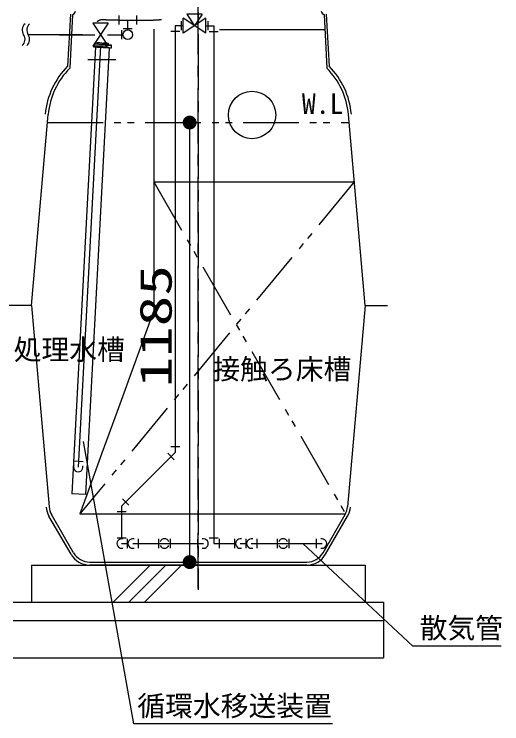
# Model space of a CAD drawing. Units: millimetres, scale not verified. Extents: x -9804 to 7514, y -6320 to 5758.
# Drawn here: x -978 to 338, y -3327 to -1414 of the extents above; entities that cross this region are included whole.
import ezdxf
from ezdxf.enums import TextEntityAlignment as Align

# ---------------------------------------------------------------- set-up
doc = ezdxf.new("R2010")
doc.units = ezdxf.units.MM
doc.header["$LTSCALE"] = 30
doc.linetypes.add('CHAIN1', pattern=[8, 5, -1, 1, -1])
doc.linetypes.add('DOUBLE_CHAIN1', pattern=[8.8, 5, -1, 0.6, -0.6, 0.6, -1])
for name, color, linetype, lineweight in [('0-0_KUTAI', 4, 'Continuous', 25), ('0-1_KIKI', 3, 'Continuous', 25), ('0-2_SEISAKU', 2, 'Continuous', 25), ('0-5_MOJI', 7, 'Continuous', 25), ('0-9_A-PIPE2', 3, 'Continuous', 25), ('0-F_0E', 3, 'Continuous', 25), ('1-2_12', 3, 'Continuous', 25), ('1-3_13', 3, 'Continuous', 25), ('1-5_15', 3, 'Continuous', 25), ('1-6_16', 3, 'DOUBLE_CHAIN1', 25), ('1-9_19', 3, 'Continuous', 25)]:
    doc.layers.add(name, color=color, linetype=linetype, lineweight=lineweight)
doc.styles.add('MS Gothic', font='')
doc.styles.add('ＭＳ ゴシック', font='')
doc.styles.get('MS Gothic').set_extended_font_data('MS Gothic')
doc.styles.get('ＭＳ ゴシック').set_extended_font_data('MS Gothic')

msp = doc.modelspace()

# ---------------------------------------------------------------- linework, layer by layer
at = {"layer": '0-0_KUTAI'}
for points in [[(-118.99, -3327.34), (-654.48, -3327.34), (-790.5, -2566.41)], [(336, -3117.64), (98.1, -3117.64), (-198.88, -2841.23)]]:
    msp.add_lwpolyline(points, dxfattribs=at)
at = {"layer": '0-0_KUTAI', "color": 3}
for centre, radius in [((-671.35, -1469.23), 12.8), ((-335.92, -1685.74), 64)]:
    msp.add_circle(centre, radius, dxfattribs=at)
at = {"layer": '0-1_KIKI', "linetype": 'CHAIN1'}
msp.add_line((-480.92, -988.21), (-480.92, -2966.28), dxfattribs=at)
at = {"layer": '0-1_KIKI'}
msp.add_line((-930.92, -2199.23), (-990.92, -2199.23), dxfattribs=at)
at = {"layer": '0-2_SEISAKU'}
for p, q in [((-930.92, -2899.23), (-30.92, -2899.23)), ((-930.92, -2899.23), (-930.92, -2999.23)), ((-710.87, -2999.23), (-610.87, -2899.23)), ((-668.44, -2999.23), (-568.44, -2899.23)), ((-626.02, -2999.23), (-526.02, -2899.23)), ((-30.92, -2899.23), (-30.92, -2999.23)), ((-980.88, -3049.23), (19.17, -3049.23)), ((-980.88, -3149.23), (19.17, -3149.23))]:
    msp.add_line(p, q, dxfattribs=at)
msp.add_lwpolyline([(-980.88, -2999.23), (19.17, -2999.23), (19.17, -3149.23)], dxfattribs=at)
at = {"layer": '0-5_MOJI', "color": 4}
for p, q in [((-624.29, -1706.23), (-504.29, -1706.23)), ((-504.29, -1706.23), (-504.29, -2891.23)), ((-624.29, -2891.23), (-504.29, -2891.23))]:
    msp.add_line(p, q, dxfattribs=at)
at = {"layer": '0-5_MOJI'}
for points in [[(-522.68, -1702.57), (-504.29, -1706.23), (-523.04, -1706.23)], [(-521.62, -1699.05), (-504.29, -1706.23), (-522.68, -1702.57)], [(-519.88, -1695.81), (-504.29, -1706.23), (-521.62, -1699.05)], [(-517.55, -1692.97), (-504.29, -1706.23), (-519.88, -1695.81)], [(-514.71, -1690.64), (-504.29, -1706.23), (-517.55, -1692.97)], [(-511.47, -1688.9), (-504.29, -1706.23), (-514.71, -1690.64)], [(-507.95, -1687.84), (-504.29, -1706.23), (-511.47, -1688.9)], [(-504.29, -1687.48), (-504.29, -1706.23), (-507.95, -1687.84)], [(-500.64, -1687.84), (-504.29, -1706.23), (-504.29, -1687.48)], [(-497.12, -1688.9), (-504.29, -1706.23), (-500.64, -1687.84)], [(-493.88, -1690.64), (-504.29, -1706.23), (-497.12, -1688.9)], [(-491.04, -1692.97), (-504.29, -1706.23), (-493.88, -1690.64)], [(-488.7, -1695.81), (-504.29, -1706.23), (-491.04, -1692.97)], [(-486.97, -1699.05), (-504.29, -1706.23), (-488.7, -1695.81)], [(-485.9, -1702.57), (-504.29, -1706.23), (-486.97, -1699.05)], [(-485.54, -1706.23), (-504.29, -1706.23), (-485.9, -1702.57)], [(-523.04, -1706.23), (-504.29, -1706.23), (-522.68, -1709.88)], [(-522.68, -1709.88), (-504.29, -1706.23), (-521.62, -1713.4)], [(-521.62, -1713.4), (-504.29, -1706.23), (-519.88, -1716.64)], [(-519.88, -1716.64), (-504.29, -1706.23), (-517.55, -1719.48)], [(-517.55, -1719.48), (-504.29, -1706.23), (-514.71, -1721.82)], [(-514.71, -1721.82), (-504.29, -1706.23), (-511.47, -1723.55)], [(-511.47, -1723.55), (-504.29, -1706.23), (-507.95, -1724.62)], [(-507.95, -1724.62), (-504.29, -1706.23), (-504.29, -1724.98)], [(-504.29, -1724.98), (-504.29, -1706.23), (-500.64, -1724.62)], [(-500.64, -1724.62), (-504.29, -1706.23), (-497.12, -1723.55)], [(-497.12, -1723.55), (-504.29, -1706.23), (-493.88, -1721.82)], [(-493.88, -1721.82), (-504.29, -1706.23), (-491.04, -1719.48)], [(-491.04, -1719.48), (-504.29, -1706.23), (-488.7, -1716.64)], [(-488.7, -1716.64), (-504.29, -1706.23), (-486.97, -1713.4)], [(-486.97, -1713.4), (-504.29, -1706.23), (-485.9, -1709.88)], [(-485.9, -1709.88), (-504.29, -1706.23), (-485.54, -1706.23)], [(-522.68, -2887.57), (-504.29, -2891.23), (-523.04, -2891.23)], [(-521.62, -2884.06), (-504.29, -2891.23), (-522.68, -2887.57)], [(-519.88, -2880.82), (-504.29, -2891.23), (-521.62, -2884.06)], [(-517.55, -2877.97), (-504.29, -2891.23), (-519.88, -2880.82)], [(-514.71, -2875.64), (-504.29, -2891.23), (-517.55, -2877.97)], [(-511.47, -2873.91), (-504.29, -2891.23), (-514.71, -2875.64)], [(-507.95, -2872.84), (-504.29, -2891.23), (-511.47, -2873.91)], [(-504.29, -2872.48), (-504.29, -2891.23), (-507.95, -2872.84)], [(-500.64, -2872.84), (-504.29, -2891.23), (-504.29, -2872.48)], [(-497.12, -2873.91), (-504.29, -2891.23), (-500.64, -2872.84)], [(-493.88, -2875.64), (-504.29, -2891.23), (-497.12, -2873.91)], [(-491.04, -2877.97), (-504.29, -2891.23), (-493.88, -2875.64)], [(-488.7, -2880.82), (-504.29, -2891.23), (-491.04, -2877.97)], [(-486.97, -2884.06), (-504.29, -2891.23), (-488.7, -2880.82)], [(-485.9, -2887.57), (-504.29, -2891.23), (-486.97, -2884.06)], [(-485.54, -2891.23), (-504.29, -2891.23), (-485.9, -2887.57)], [(-523.04, -2891.23), (-504.29, -2891.23), (-522.68, -2894.89)], [(-522.68, -2894.89), (-504.29, -2891.23), (-521.62, -2898.41)], [(-521.62, -2898.41), (-504.29, -2891.23), (-519.88, -2901.65)], [(-519.88, -2901.65), (-504.29, -2891.23), (-517.55, -2904.49)], [(-517.55, -2904.49), (-504.29, -2891.23), (-514.71, -2906.82)], [(-514.71, -2906.82), (-504.29, -2891.23), (-511.47, -2908.55)], [(-511.47, -2908.55), (-504.29, -2891.23), (-507.95, -2909.62)], [(-507.95, -2909.62), (-504.29, -2891.23), (-504.29, -2909.98)], [(-504.29, -2909.98), (-504.29, -2891.23), (-500.64, -2909.62)], [(-500.64, -2909.62), (-504.29, -2891.23), (-497.12, -2908.55)], [(-497.12, -2908.55), (-504.29, -2891.23), (-493.88, -2906.82)], [(-493.88, -2906.82), (-504.29, -2891.23), (-491.04, -2904.49)], [(-491.04, -2904.49), (-504.29, -2891.23), (-488.7, -2901.65)], [(-488.7, -2901.65), (-504.29, -2891.23), (-486.97, -2898.41)], [(-486.97, -2898.41), (-504.29, -2891.23), (-485.9, -2894.89)], [(-485.9, -2894.89), (-504.29, -2891.23), (-485.54, -2891.23)]]:
    msp.add_solid(points, dxfattribs=at)
at = {"layer": '0-9_A-PIPE2'}
msp.add_line((-600.92, -1454.51), (-600.92, -2213.28), dxfattribs=at)
msp.add_lwpolyline([(-600.94, -2213.31), (-699.98, -2485.43), (-740.93, -2597.93), (-781.82, -2710.29), (-800.36, -2761.23)], dxfattribs=at)
at = {"layer": '0-F_0E'}
for p, q in [((-470.46, -1413.99), (-490.95, -1444.93)), ((-695.68, -1429.73), (-727.64, -1429.73)), ((-695.68, -1417.46), (-695.68, -1441.99)), ((-695.68, -1429.73), (-647.3, -1429.73)), ((-671.35, -1456.43), (-671.35, -1429.73)), ((-647.3, -1417.46), (-647.3, -1441.99)), ((-647.3, -1429.73), (-603.61, -1429.73)), ((-527.43, -1432.66), (-527.43, -1457.19)), ((-460.29, -1465.41), (-522.16, -1424.45)), ((-522.16, -1465.41), (-522.16, -1424.45)), ((-455.02, -1432.66), (-455.02, -1457.19)), ((-724.16, -1438.29), (-765.12, -1438.29)), ((-765.12, -1438.29), (-724.16, -1500.16)), ((-724.16, -1438.29), (-765.12, -1500.16)), ((-659.08, -1453.43), (-683.61, -1453.43)), ((-522.16, -1444.93), (-543.22, -1444.93)), ((-460.29, -1444.93), (-439.22, -1444.93)), ((-439.22, -1444.93), (-439.22, -2841.23)), ((-855.29, -1469.23), (-760.01, -1469.23)), ((-725.64, -1469.23), (-684.15, -1469.23)), ((-687.14, -1481.49), (-687.14, -1456.96)), ((-530.96, -1460.72), (-555.49, -1460.72)), ((-451.49, -1460.72), (-426.96, -1460.72)), ((-744.64, -1500.16), (-804.86, -2634.93)), ((-724.16, -1500.16), (-765.12, -1500.16)), ((-555.49, -2579.74), (-530.96, -2579.74)), ((-545.72, -2615.37), (-563.06, -2598.03)), ((-816.29, -2618.51), (-791.79, -2619.8)), ((-685.43, -2720.39), (-668.08, -2737.74)), ((-675.66, -2756.03), (-700.19, -2756.03)), ((-700.19, -2825.44), (-675.66, -2825.44)), ((-672.13, -2853.5), (-672.13, -2828.97)), ((-642.13, -2853.5), (-642.13, -2828.97)), ((-587.72, -2853.5), (-587.72, -2828.97)), ((-556.13, -2853.5), (-556.13, -2828.97)), ((-482.72, -2828.97), (-482.72, -2853.5)), ((-451.49, -2825.44), (-426.96, -2825.44)), ((-423.43, -2853.5), (-423.43, -2828.97)), ((-382.13, -2853.5), (-382.13, -2828.97)), ((-352.13, -2853.5), (-352.13, -2828.97)), ((-322.13, -2853.5), (-322.13, -2828.97)), ((-267.72, -2853.5), (-267.72, -2828.97)), ((-236.13, -2853.5), (-236.13, -2828.97)), ((-162.72, -2828.97), (-162.72, -2853.5)), ((-687.92, -2841.23), (-670.72, -2841.23)), ((-657.92, -2841.23), (-466.92, -2841.23)), ((-439.22, -2841.23), (-380.72, -2841.23)), ((-367.92, -2841.23), (-350.72, -2841.23)), ((-337.92, -2841.23), (-146.92, -2841.23))]:
    msp.add_line(p, q, dxfattribs=at)
for points in [[(-470.74, -1413.99), (-511.7, -1413.99), (-491.22, -1444.93)], [(-753.63, -1434.23), (-753.67, -1434.27), (-753.71, -1434.31), (-753.76, -1434.34), (-753.8, -1434.38)], [(-750.83, -1432.06), (-750.97, -1432.16), (-751.12, -1432.26), (-751.26, -1432.36), (-751.4, -1432.46), (-751.54, -1432.56), (-751.68, -1432.67), (-751.82, -1432.78), (-751.96, -1432.88), (-752.1, -1432.99), (-752.24, -1433.1), (-752.38, -1433.21), (-752.43, -1433.25), (-752.47, -1433.28), (-752.52, -1433.32), (-752.56, -1433.35), (-752.61, -1433.39), (-752.65, -1433.43), (-752.69, -1433.46), (-752.74, -1433.5), (-752.78, -1433.53), (-752.83, -1433.57), (-752.87, -1433.61), (-752.92, -1433.64), (-752.96, -1433.68), (-753.01, -1433.72), (-753.05, -1433.75), (-753.09, -1433.79), (-753.14, -1433.83), (-753.18, -1433.86), (-753.23, -1433.9), (-753.27, -1433.94), (-753.32, -1433.97), (-753.36, -1434.01), (-753.4, -1434.05), (-753.45, -1434.08), (-753.49, -1434.12), (-753.54, -1434.16), (-753.58, -1434.19), (-753.63, -1434.23)], [(-742.41, -1429.49), (-742.71, -1429.51), (-743.01, -1429.54), (-743.31, -1429.56), (-743.6, -1429.59), (-743.9, -1429.63), (-744.19, -1429.67), (-744.48, -1429.71), (-744.78, -1429.75), (-745.07, -1429.8), (-745.35, -1429.85), (-745.64, -1429.91), (-745.93, -1429.97), (-746.21, -1430.04), (-746.49, -1430.11), (-746.77, -1430.18), (-747.05, -1430.26), (-747.33, -1430.35), (-747.6, -1430.44), (-747.76, -1430.49), (-747.92, -1430.55), (-748.09, -1430.61), (-748.25, -1430.67), (-748.41, -1430.74), (-748.56, -1430.81), (-748.72, -1430.87), (-748.88, -1430.95), (-749.03, -1431.02), (-749.19, -1431.09), (-749.34, -1431.17), (-749.5, -1431.25), (-749.65, -1431.33), (-749.8, -1431.42), (-749.95, -1431.5), (-750.1, -1431.59), (-750.24, -1431.68), (-750.39, -1431.77), (-750.54, -1431.87), (-750.68, -1431.96), (-750.83, -1432.06)], [(-732.55, -1429.53), (-732.77, -1429.53), (-732.99, -1429.52), (-733.22, -1429.51), (-733.44, -1429.5), (-733.66, -1429.5), (-733.89, -1429.49), (-734.11, -1429.48), (-734.34, -1429.48), (-734.56, -1429.47), (-734.79, -1429.46), (-735.01, -1429.46), (-735.24, -1429.45), (-735.46, -1429.45), (-735.69, -1429.44), (-735.91, -1429.44), (-736.14, -1429.43), (-736.37, -1429.43), (-736.6, -1429.42), (-736.82, -1429.42), (-737.05, -1429.41), (-737.28, -1429.41), (-737.51, -1429.41), (-737.74, -1429.4), (-737.97, -1429.4), (-738.2, -1429.4), (-738.5, -1429.4), (-738.8, -1429.4), (-739.1, -1429.39), (-739.4, -1429.39), (-739.7, -1429.4), (-740, -1429.4), (-740.31, -1429.4), (-740.61, -1429.41), (-740.91, -1429.42), (-741.21, -1429.43), (-741.51, -1429.44), (-741.81, -1429.45), (-742.11, -1429.47), (-742.41, -1429.49)], [(-727.64, -1429.73), (-727.75, -1429.72), (-727.85, -1429.72), (-727.96, -1429.71), (-728.06, -1429.71), (-728.17, -1429.71), (-728.27, -1429.7), (-728.38, -1429.7), (-728.48, -1429.69), (-728.58, -1429.69), (-728.69, -1429.68), (-728.79, -1429.68), (-728.9, -1429.68), (-729, -1429.67), (-729.11, -1429.67), (-729.21, -1429.66), (-729.32, -1429.66), (-729.42, -1429.65), (-729.52, -1429.65), (-729.63, -1429.65), (-729.73, -1429.64), (-729.84, -1429.64), (-729.94, -1429.63), (-730.05, -1429.63), (-730.15, -1429.62), (-730.26, -1429.62), (-730.36, -1429.62), (-730.47, -1429.61), (-730.57, -1429.61), (-730.68, -1429.6), (-730.78, -1429.6), (-730.89, -1429.6), (-730.99, -1429.59), (-731.21, -1429.58), (-731.43, -1429.57), (-731.66, -1429.57), (-731.88, -1429.56), (-732.1, -1429.55), (-732.32, -1429.54), (-732.55, -1429.53)], [(-603.61, -1429.73), (-602.89, -1429.69), (-602.18, -1429.66), (-601.49, -1429.63), (-600.81, -1429.59), (-600.15, -1429.56), (-599.51, -1429.53), (-598.88, -1429.5), (-598.26, -1429.46), (-597.66, -1429.43), (-597.08, -1429.4), (-596.5, -1429.37), (-595.95, -1429.34), (-595.4, -1429.31), (-594.87, -1429.28), (-594.36, -1429.26), (-593.85, -1429.23), (-593.36, -1429.2), (-592.88, -1429.17), (-592.42, -1429.14), (-591.96, -1429.12), (-591.52, -1429.09), (-591.09, -1429.06), (-590.67, -1429.04), (-590.27, -1429.01), (-589.87, -1428.99), (-589.49, -1428.96), (-589.11, -1428.94), (-588.75, -1428.91), (-588.39, -1428.89), (-588.05, -1428.86), (-587.71, -1428.84), (-587.39, -1428.82), (-587.23, -1428.81), (-587.08, -1428.8), (-586.92, -1428.78), (-586.77, -1428.77), (-586.63, -1428.76), (-586.48, -1428.75), (-586.34, -1428.74)], [(-586.34, -1428.74), (-586.2, -1428.73), (-586.06, -1428.72), (-585.92, -1428.71), (-585.78, -1428.7), (-585.65, -1428.69), (-585.52, -1428.68), (-585.39, -1428.67), (-585.26, -1428.66), (-585.13, -1428.65), (-585.01, -1428.64), (-584.89, -1428.63), (-584.76, -1428.62), (-584.64, -1428.61), (-584.53, -1428.6), (-584.41, -1428.59), (-584.3, -1428.58), (-584.18, -1428.57), (-584.07, -1428.56), (-583.96, -1428.55), (-583.85, -1428.54), (-583.75, -1428.53), (-583.64, -1428.52), (-583.54, -1428.51), (-583.43, -1428.5), (-583.33, -1428.49), (-583.21, -1428.48), (-583.1, -1428.47), (-582.98, -1428.46), (-582.87, -1428.45), (-582.76, -1428.44), (-582.65, -1428.43), (-582.54, -1428.42), (-582.43, -1428.41), (-582.33, -1428.4), (-582.22, -1428.39), (-582.12, -1428.38), (-582.02, -1428.37), (-581.92, -1428.36), (-581.82, -1428.35)], [(-581.82, -1428.35), (-581.72, -1428.34), (-581.63, -1428.33), (-581.53, -1428.32), (-581.44, -1428.31), (-581.35, -1428.3), (-581.26, -1428.29), (-581.16, -1428.28), (-581.08, -1428.27), (-580.99, -1428.26), (-580.9, -1428.26), (-580.81, -1428.25), (-580.73, -1428.24), (-580.64, -1428.23), (-580.56, -1428.22), (-580.47, -1428.21), (-580.39, -1428.2), (-580.3, -1428.19), (-580.22, -1428.19)], [(-460.29, -1465.41), (-460.29, -1424.45), (-522.16, -1465.41)], [(-543.22, -1444.93), (-543.22, -2595.53), (-687.92, -2740.23), (-687.92, -2828.43)]]:
    msp.add_lwpolyline(points, dxfattribs=at)
for centre, start, end in [((-804.86, -2634.93), 160.40184, 13.59816), ((-687.92, -2841.23), 73.40184, 286.59816), ((-657.92, -2841.23), 73.40184, 286.59816), ((-571.92, -2841.23), 22.9932, 157.0068), ((-466.92, -2841.23), 253.40184, 106.59816), ((-367.92, -2841.23), 73.40184, 286.59816), ((-337.92, -2841.23), 73.40184, 286.59816), ((-251.92, -2841.23), 22.9932, 157.0068), ((-146.92, -2841.23), 253.40184, 106.59816), ((-571.92, -2841.23), 202.9932, 337.0068), ((-251.92, -2841.23), 202.9932, 337.0068)]:
    msp.add_arc(centre, 12.8, start, end, dxfattribs=at)
at = {"layer": '1-2_12'}
for p, q in [((-754.88, -1491.48), (-755.06, -1494.92)), ((-741.24, -1491.64), (-736.5, -1491.9)), ((-758.45, -1502.25), (-822.3, -2707.1)), ((-763.13, -1494.49), (-763.53, -1501.98)), ((-763.53, -1501.98), (-762, -1502.06)), ((-761.61, -1494.57), (-763.13, -1494.49)), ((-761.61, -1494.57), (-762, -1502.06)), ((-733.6, -1503.57), (-730.12, -1503.75)), ((-729.45, -1503.79), (-729.06, -1496.3)), ((-723.13, -1497.16), (-722.92, -1493.17)), ((-722.46, -1541.15), (-720.51, -1504.26)), ((-715.51, -1504.52), (-715.16, -1497.86)), ((-784.35, -2709.12), (-722.35, -1539.03)), ((-784.35, -2709.12), (-822.3, -2707.1)), ((-784.35, -2709.12), (-822.3, -2707.1))]:
    msp.add_line(p, q, dxfattribs=at)
at = {"layer": '1-2_12', "linetype": 'CHAIN1'}
msp.add_line((-779.23, -1536.23), (-703.22, -1536.23), dxfattribs=at)
at = {"layer": '1-2_12'}
for points in [[(-762, -1502.06), (-760.87, -1502.12), (-759.44, -1502.2), (-757.74, -1502.29), (-755.8, -1502.39), (-753.67, -1502.5), (-751.39, -1502.62), (-749.01, -1502.75), (-746.57, -1502.88), (-744.13, -1503.01), (-741.74, -1503.13), (-739.44, -1503.26), (-737.29, -1503.37), (-735.33, -1503.47), (-733.6, -1503.57)], [(-729.06, -1496.3), (-729.09, -1496.29), (-729.43, -1496.28), (-730.13, -1496.24), (-731.19, -1496.18), (-732.57, -1496.11), (-734.25, -1496.02), (-736.18, -1495.92), (-738.33, -1495.8), (-740.66, -1495.68), (-743.1, -1495.55), (-745.6, -1495.42), (-748.11, -1495.29), (-750.58, -1495.16), (-752.95, -1495.03), (-755.16, -1494.91), (-757.18, -1494.81), (-758.95, -1494.71), (-760.44, -1494.63), (-761.61, -1494.57)], [(-730.12, -1503.75), (-729.61, -1503.78), (-729.45, -1503.79)], [(-729.45, -1503.79), (-727.02, -1503.91), (-724.62, -1504.04), (-722.44, -1504.16), (-720.51, -1504.26), (-718.86, -1504.35), (-717.52, -1504.42), (-716.52, -1504.47), (-715.85, -1504.51), (-715.54, -1504.52), (-715.51, -1504.52)]]:
    msp.add_lwpolyline(points, dxfattribs=at)
for centre, major_axis, start_param, end_param in [((-738.87, -1491.77), (-16.01, 0.29), 4.8608473, 6.2831853), ((-738.87, -1491.77), (-15.95, 1.4), 1.4223381, 4.5639307), ((-739.08, -1495.76), (-15.95, 1.4), 2.2492946, 3.1415927), ((-739.08, -1495.76), (-23.92, 2.1), 2.0025738, 3.9828397)]:
    msp.add_ellipse(centre, major_axis=major_axis, ratio=0.005165, start_param=start_param, end_param=end_param, dxfattribs=at)
at = {"layer": '1-3_13'}
msp.add_line((-855.29, -1469.23), (-939.88, -1469.23), dxfattribs=at)
for centre, start, end in [((-933.54, -1456.79), 131.81026, 213.55739), ((-921.13, -1456.79), 131.81026, 213.55739), ((-971.04, -1481.67), 311.81029, 33.55719), ((-958.63, -1481.67), 311.81029, 33.55719)]:
    msp.add_arc(centre, 22.5, start, end, dxfattribs=at)
at = {"layer": '1-5_15', "linetype": 'CHAIN1'}
for p, q in [((-480.92, -2962.29), (-480.92, -1307.37)), ((-793.51, -1469.23), (-855.15, -1469.23))]:
    msp.add_line(p, q, dxfattribs=at)
at = {"layer": '1-5_15'}
for p, q in [((-826.17, -1413.97), (-833.52, -1554.25)), ((-820.22, -1415.03), (-827.81, -1559.85)), ((-141.63, -1415.03), (-134.04, -1559.85)), ((-135.67, -1413.97), (-128.32, -1554.25)), ((-930.92, -2199.23), (-885.85, -1684.07)), ((-30.92, -2199.23), (-75.99, -1684.07)), ((-930.92, -2199.23), (-883.4, -2742.48)), ((-30.92, -2199.23), (-78.45, -2742.48)), ((-30.92, -2199.23), (29.08, -2199.23)), ((-824.29, -2870.23), (-883.82, -2767.12)), ((-817.36, -2866.23), (-876.89, -2763.12)), ((-144.49, -2866.23), (-84.96, -2763.12)), ((-137.56, -2870.23), (-78.03, -2767.12)), ((-774.06, -2891.23), (-187.79, -2891.23)), ((-187.79, -2899.23), (-774.06, -2899.23))]:
    msp.add_line(p, q, dxfattribs=at)
at = {"layer": '1-5_15', "color": 4, "linetype": 'DOUBLE_CHAIN1'}
msp.add_line((-887.79, -1706.23), (-74.05, -1706.23), dxfattribs=at)
at = {"layer": '1-5_15'}
for centre, radius, start, end in [((-823.15, -1404.42), 11, 285.43582, 355), ((-138.7, -1404.42), 11, 185, 254.56418), ((-686.61, -1701.5), 208, 134.93457, 175), ((-686.61, -1701.5), 200, 134.90852, 175), ((-275.23, -1701.5), 200, 5, 45.09148), ((-275.23, -1701.5), 208, 5, 45.06543), ((-833.59, -2738.12), 58, 185, 210), ((-833.59, -2738.12), 50, 185, 210), ((-128.26, -2738.12), 50, 330, 355), ((-128.26, -2738.12), 58, 330, 355), ((-774.06, -2841.23), 50, 210, 270), ((-187.79, -2841.23), 50, 270, 330), ((-774.06, -2841.23), 58, 210, 270), ((-187.79, -2841.23), 58, 270, 330)]:
    msp.add_arc(centre, radius, start, end, dxfattribs=at)
at = {"layer": '1-6_16'}
for p, q in [((-60.05, -1866.23), (-800.36, -2761.23)), ((-600.92, -1866.23), (-83.92, -2761.23))]:
    msp.add_line(p, q, dxfattribs=at)
at = {"layer": '1-6_16', "linetype": 'Continuous'}
for p, q in [((-600.92, -1866.23), (-60.05, -1866.23)), ((-800.36, -2761.23), (-83.92, -2761.23))]:
    msp.add_line(p, q, dxfattribs=at)
at = {"layer": '1-9_19'}
msp.add_line((-423.53, -1455.1), (-139.53, -1455.1), dxfattribs=at)

# ---------------------------------------------------------------- texts
at = {"layer": '0-1_KIKI', "color": 4, "style": 'MS Gothic'}
for s, p in [('W.L', (-201.51, -1699.19)), ('処理水槽', (-979.14, -2362.34)), ('接触ろ床槽', (-443.15, -2414.89)), ('散気管', (116.17, -3113.14)), ('循環水移送装置', (-645.48, -3323.13))]:
    msp.add_text(s, height=54.99, dxfattribs=at).set_placement(p, align=Align.BOTTOM_LEFT)
at = {"layer": '0-5_MOJI', "color": 3, "style": 'ＭＳ ゴシック', "width": 1.4}
msp.add_text('1185', height=86.59, rotation=90, dxfattribs=at).set_placement((-526.79, -2420.44), align=Align.BOTTOM_LEFT)

doc.saveas('drawing.dxf')
